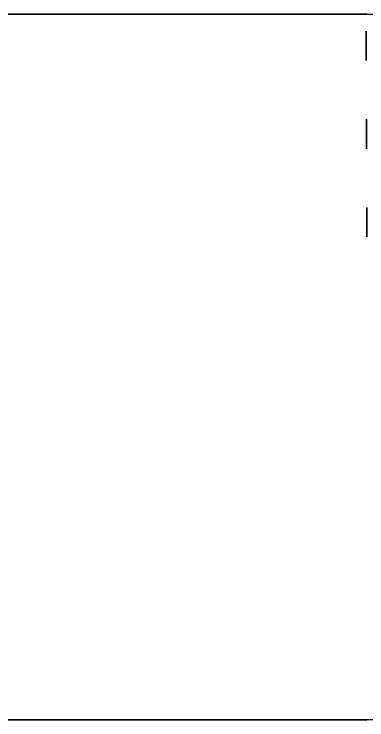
# Model space of a CAD drawing. Header units: millimetres. Extents: x -187 to 113, y -78 to 72.
# Drawn here: x -36.6 to 38.4, y -77.8 to 72.2 of the extents above; entities that cross this region are included whole.
import ezdxf

# ---------------------------------------------------------------- set-up
doc = ezdxf.new("R2010")
doc.units = ezdxf.units.MM
doc.header["$MEASUREMENT"] = 0
doc.layers.add('layer 1', color=7, linetype='Continuous')

msp = doc.modelspace()

# ---------------------------------------------------------------- linework, layer by layer
at = {"layer": 'layer 1', "color": 1, "lineweight": 35}
msp.add_open_spline([(38.43276, 72.15664), (38.43276, 72.15664), (-111.56738, 72.15664), (-111.56738, 72.15664), (-111.56738, 72.15664), (-152.98848, 72.15664), (-186.56732, 38.5779), (-186.56732, -2.84336), (-186.56732, -2.84336), (-186.56732, -44.26448), (-152.98848, -77.84336), (-111.56738, -77.84336), (-111.56738, -77.84336), (-111.56738, -77.84336), (38.43276, -77.84336), (38.43276, -77.84336), (38.43276, -77.84336), (79.85412, -77.84336), (113.43268, -44.26448), (113.43268, -2.84336), (113.43268, -2.84336), (113.43268, 38.5779), (79.85412, 72.15664), (38.43276, 72.15664)], degree=3, knots=[0, 0, 0, 0, 0.142857143, 0.142857143, 0.142857143, 0.142857153, 0.285714286, 0.285714286, 0.285714286, 0.285714296, 0.428571429, 0.428571429, 0.428571429, 0.428571439, 0.571428571, 0.571428571, 0.571428571, 0.571428581, 0.714285714, 0.714285714, 0.714285714, 0.714285724, 1, 1, 1, 1], dxfattribs=at)
at = {"layer": 'layer 1', "color": 177, "lineweight": 35}
for points in [[(38.2862, 62.30046), (38.2862, 62.30046), (38.2656, 68.54998), (38.2656, 68.54998)], [(38.34804, 43.55012), (38.34804, 43.55012), (38.32742, 49.80024), (38.32742, 49.80024)], [(38.40986, 24.80038), (38.40986, 24.80038), (38.38924, 31.05048), (38.38924, 31.05048)]]:
    msp.add_open_spline(points, degree=3, dxfattribs=at)

doc.saveas('drawing.dxf')
